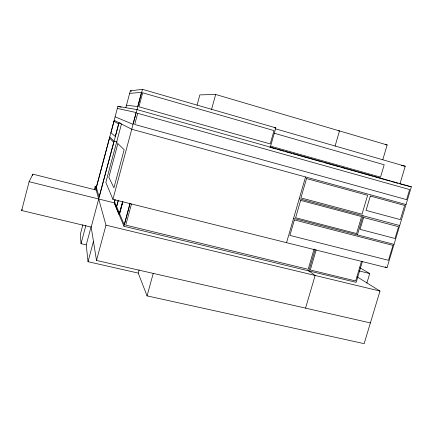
<?xml version="1.0" encoding="UTF-8"?>
<svg xmlns="http://www.w3.org/2000/svg" width="433" height="433" viewBox="0 0 433 433"><rect width="100%" height="100%" fill="white"/><g stroke="black" fill="none" stroke-linecap="round" stroke-linejoin="round"><path stroke-width="0.65" d="M120.986 123.324L119.043 122.788L91.19 227.109L21.65 210.514L29.108 181.703L32.865 174.153L96.213 190.071M32.535 175.43L32.865 174.153M82.882 224.759L80.354 234.264L81.025 243.682L86.243 244.894L88.029 261.7L138.246 273.104L147.052 295.885L364.148 343.661L379.979 291.063L357.268 276.904M94.313 189.584L95.173 186.347L96.483 186.677M81.025 243.682L85.896 225.404M95.893 188.923L117.9 106.318L137.023 109.598L411.35 186.845L386.999 267.746L112.921 199.337L105.847 182.417L121.457 124.017M86.243 244.894L91.114 226.648L96.499 260.455L370.388 322.926M125.824 107.676L130.328 90.843L142.468 89.339L275.81 127.859L270.333 147.133M88.029 261.7L93.463 241.403M96.499 260.455L105.977 225.171L95.173 186.347M112.921 199.337L142.468 89.339M115.07 199.656L114.209 202.855L123.952 226.259L356.186 282.354L362.437 261.375M122.696 201.81L119.189 214.811L114.312 202.877L115.108 199.959M118.279 200.279L116.574 206.595L114.588 201.902M118.409 200.165L116.672 206.611L119.476 213.215L122.582 201.708M122.929 201.518L119.611 213.81L124.239 224.743L130.003 203.45M123.952 226.259L130.187 203.218M131.47 204.024L125.749 225.138L308.166 269.299L314.098 249.002M138.246 273.104L139.128 269.889M197.047 105.154L199.873 94.881L215.677 94.47L387.162 144.958L382.75 159.82M147.052 295.885L153.244 273.396M211.445 109.771L215.677 94.47M286.538 242.669L305.541 176.951M335.077 146.094L339.499 130.923L338.157 130.761M308.864 270.923L315.116 249.56M316.171 249.901L310.293 269.986L355.645 280.963L361.523 261.223M305.552 308.139L315.132 275.469L308.036 270.322M357.387 234.881L363.054 215.775M366.848 283.144L369.728 273.537L359.872 267.762M399.935 183.879L405.218 166.24L275.052 128.688M21.65 210.514L22.17 209.323M129.705 93.355L141.526 92.381L137.71 106.588L126.539 105.197M274.495 127.67L275.81 127.859M385.164 144.66L387.162 144.958M401.272 165.438L405.218 166.24M117.397 108.434L136.13 112.526L132.969 124.293L115.156 116.845M105.977 225.171L379.979 291.063M359.238 270.961L369.728 273.537M29.108 181.703L114.312 202.877M293.569 218.367L394.035 244.369M400.227 183.955L411.35 186.845M299.23 198.779L399.708 225.528M117.348 142.132L114.112 141.261L109.744 136.936M406.024 204.538L131.746 129.24L114.171 120.314M117.9 106.318L121.159 107.232M270.587 146.148L380.526 177.146L384.201 164.773L274.224 133.229M269.813 147.247L276.319 149.076M277.618 149.445L284.124 151.274M285.428 151.642L291.934 153.471M293.233 153.839L322.515 162.083M323.814 162.445L339.429 166.846M340.728 167.208L356.343 171.603M357.647 171.971L373.262 176.366M374.561 176.734L390.176 181.129M391.475 181.497L397.981 183.327M130.328 90.843L131.61 91.206M385.213 266.788L386.999 267.746M109.549 138.04L96.37 187.494L99.108 196.988L113.711 142.3L109.549 138.04M113.987 121.37L110.951 132.763L115.265 136.46L118.631 123.854L113.987 121.37M117.852 143.615L108.845 177.286L113.928 187.808L124.163 149.683L117.852 143.615M142.684 92.808L138.928 106.789L270.235 143.913L274.019 130.598L142.684 92.808M137.716 113.322L134.712 124.487L406.609 199.645L409.634 189.573L137.716 113.322M294.375 219.921L289.894 235.411L388.482 260.298L392.969 245.387L294.375 219.921M306.521 178.553L300.924 197.908L362.015 214.2L367.617 195.294L306.521 178.553M300.648 200.376L295.62 217.745L356.575 233.544L361.604 216.576L300.648 200.376M363.617 217.447L360.083 229.366L395.02 238.486L398.555 226.73L363.617 217.447M370.318 196.035L366.053 210.406L400.363 219.618L404.628 205.442L370.318 196.035"/></g></svg>
